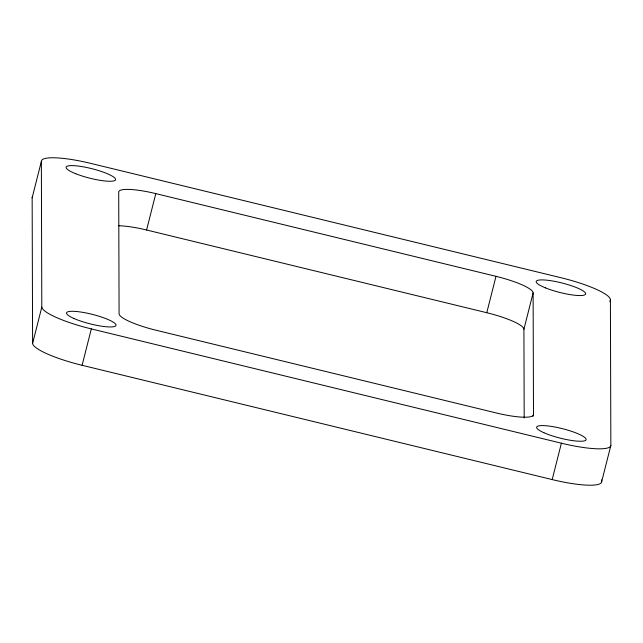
<?xml version="1.0" encoding="UTF-8"?>
<svg xmlns="http://www.w3.org/2000/svg" width="643" height="643" viewBox="0 0 643 643"><rect width="100%" height="100%" fill="white"/><g stroke="black" fill="none" stroke-linecap="round" stroke-linejoin="round"><path stroke-width="0.96" d="M32.15 197.795L41.361 161.409A50.982 9.725 14.2 0 1 90.808 163.402L560.889 277.696A50.982 9.725 14.2 0 1 610.4 299.759L610.85 445.446L601.639 481.832A50.998 9.733 14.2 0 1 552.192 479.582L82.111 365.296A50.998 9.733 14.2 0 1 32.6 343.483L32.15 197.795A50.982 9.725 14.2 0 1 32.568 196.589M32.6 343.483L41.803 307.097L41.361 161.409M82.111 365.296L91.322 328.903A50.998 9.733 14.2 0 1 41.803 307.097M118.698 225.781A38.234 7.298 14.2 0 1 146.588 230.001L155.799 193.615L495.986 276.329A38.234 7.298 14.2 0 1 533.119 292.87L533.497 414.486L533.015 416.407M524.19 417.982L523.916 329.256A38.234 7.298 14.2 0 0 486.783 312.715L495.986 276.329M523.916 329.256L533.119 292.87M552.192 479.582L561.395 443.196A50.998 9.733 14.2 0 0 610.85 445.446M609.918 301.671L610.4 299.759M146.588 230.001L486.783 312.715M91.322 328.903L561.395 443.196M601.639 479.839L601.639 481.832M533.497 414.486A38.234 7.298 14.2 0 1 496.412 412.991L156.217 330.277A38.234 7.298 14.2 0 1 119.084 313.736L118.706 192.112A38.234 7.298 14.2 0 1 155.799 193.615M73.808 318.422A25.495 4.863 14.2 0 0 115.193 326.234A25.495 4.863 14.2 0 0 84.868 312.723A25.495 4.863 14.2 0 0 73.808 318.422M75.729 173.731A25.495 4.863 14.2 0 0 115.362 180.064A25.495 4.863 14.2 0 0 81.428 166.513A25.495 4.863 14.2 0 0 75.729 173.731M545.545 287.911A25.495 4.863 14.2 0 0 585.395 294.414A25.495 4.863 14.2 0 0 551.823 280.854A25.495 4.863 14.2 0 0 545.545 287.911M543.882 432.707A25.495 4.863 14.2 0 0 585.267 440.527A25.495 4.863 14.2 0 0 554.949 427.016A25.495 4.863 14.2 0 0 543.882 432.707"/></g></svg>
